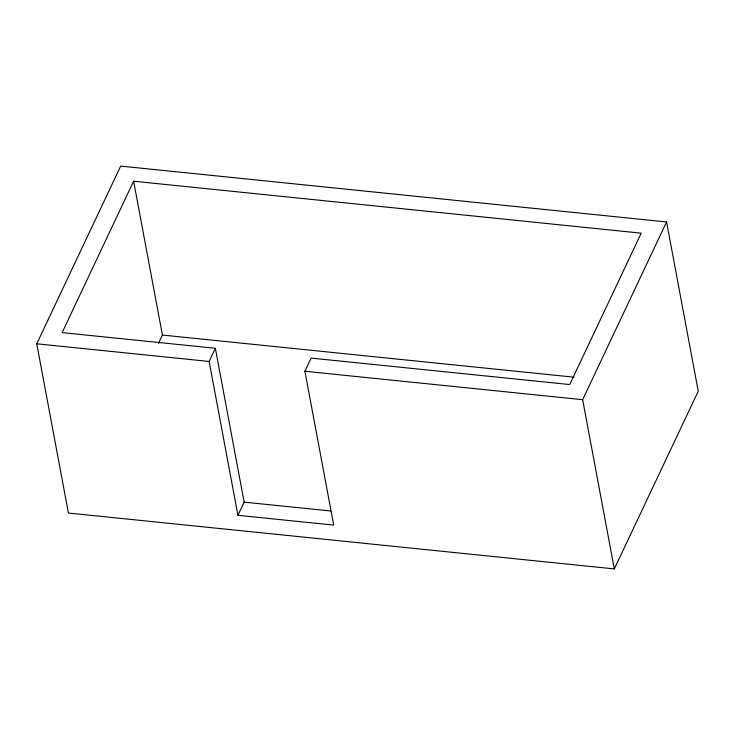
<?xml version="1.0" encoding="UTF-8"?>
<svg xmlns="http://www.w3.org/2000/svg" width="735" height="735" viewBox="0 0 735 735"><rect width="100%" height="100%" fill="white"/><g stroke="black" fill="none" stroke-linecap="round" stroke-linejoin="round"><path stroke-width="1.1" d="M36.75 343.805L120.687 166.092L666.581 221.961L698.25 391.195L614.313 568.908L68.419 513.039L36.75 343.805L209.135 361.455L215.355 348.289L62.126 332.606L133.623 181.214L641.205 233.17L569.708 384.552L311.125 358.092L304.906 371.258L333.699 525.102L237.929 515.299L209.135 361.455M158.494 343.355L162.417 335.059L133.623 181.214M237.929 515.299L244.149 502.134L215.355 348.289M614.313 568.908L582.644 399.684L666.581 221.961M162.417 335.059L574.182 377.202M304.906 371.258L582.644 399.684M244.149 502.134L330.796 511"/></g></svg>
